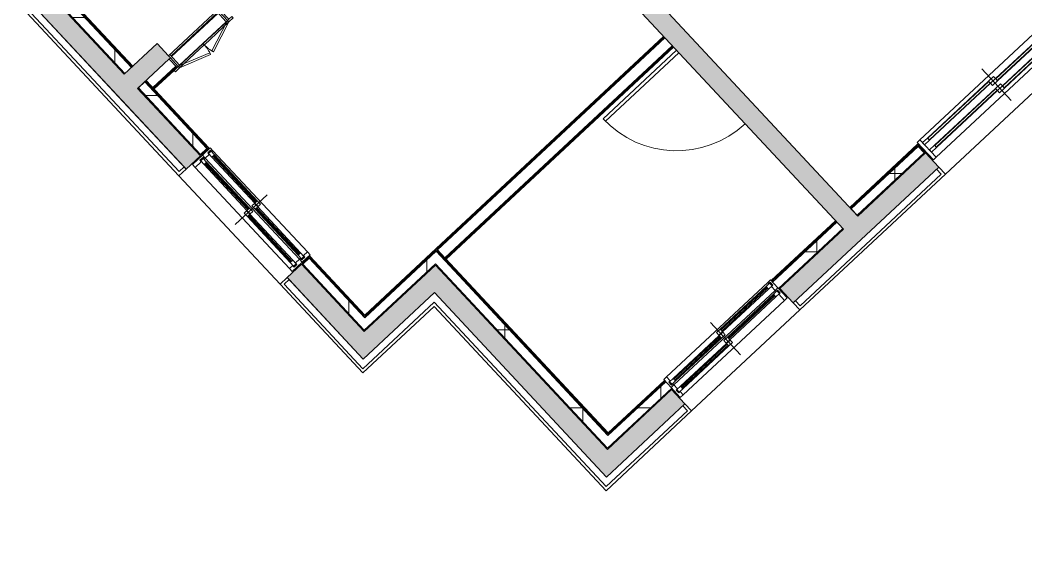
# Model space of a CAD drawing. Header units: millimetres. Extents: x -71377 to 516042, y -145869 to 441446.
# Drawn here: x 248998 to 259314, y 91128 to 96725 of the extents above; entities that cross this region are included whole.
import ezdxf

# ---------------------------------------------------------------- set-up
doc = ezdxf.new("R2010")
doc.units = ezdxf.units.MM
doc.header["$LTSCALE"] = 1000
for name, color, linetype, lineweight in [('06', 6, 'Continuous', 5), ('A-door', 4, 'Continuous', 5), ('A-door-hdln', 8, 'Continuous', 5), ('A-ele-8', 8, 'Continuous', 5), ('A-fnsh', 5, 'Continuous', 5), ('A-fnsh-4', 4, 'Continuous', 5), ('A-furn', 6, 'Continuous', 5), ('A-glas', 5, 'Continuous', 5), ('A-hat', 251, 'Continuous', 5), ('A-insu', 251, 'Continuous', 5), ('A-wind', 4, 'Continuous', 5), ('A-wind-hdln', 8, 'Continuous', 5), ('A_cwall', 2, 'Continuous', 5), ('A_fnsh', 5, 'Continuous', 5), ('A_fnsh-4', 4, 'Continuous', 5), ('조경라인_dwg', 8, 'Continuous', 5)]:
    doc.layers.add(name, color=color, linetype=linetype, lineweight=lineweight)
pattern_1 = [(0, (165969.5, 243949.9), (0, 800), []), (90, (165969.5, 243949.9), (-800, 5e-14), [])]

# ---------------------------------------------------------------- blocks, each defined once
blk = doc.blocks.new('미서기창__이중창_ - _A_PW_15X15-6456175-지반층 배치도')
at = {"layer": 'A-glas'}
for p, q in [((-670, 201), (-25, 201)), ((-670, 189), (-25, 189)), ((25, 161), (670, 161)), ((25, 149), (670, 149)), ((-670, 91), (-25, 91)), ((-670, 79), (-25, 79)), ((25, 51), (670, 51)), ((25, 39), (670, 39))]:
    blk.add_line(p, q, dxfattribs=at)
at = {"layer": 'A-wind'}
for p, q in [((-750, 120), (-750, 230)), ((-750, 230), (-710, 230)), ((-710, 215), (-730, 215)), ((-730, 215), (-730, 175)), ((-670, 213), (-720, 213)), ((-720, 213), (-720, 177)), ((-710, 230), (-710, 215)), ((-670, 177), (-670, 213)), ((25, 213), (-25, 213)), ((-25, 213), (-25, 177)), ((25, 177), (25, 213)), ((750, 230), (710, 230)), ((710, 230), (710, 175)), ((750, 120), (750, 230)), ((-710, 120), (-750, 120)), ((-750, 120), (-750, -20)), ((-730, 175), (-710, 175)), ((-730, 65), (-730, 105)), ((-730, 105), (-710, 105)), ((-720, 177), (-670, 177)), ((-710, 175), (-710, 120)), ((-710, 105), (-710, 120)), ((-25, 177), (25, 177)), ((25, 173), (-25, 173)), ((-25, 173), (-25, 137)), ((-25, 137), (25, 137)), ((25, 137), (25, 173)), ((720, 173), (670, 173)), ((670, 173), (670, 137)), ((670, 137), (720, 137)), ((710, 175), (730, 175)), ((730, 135), (710, 135)), ((710, 135), (710, 120)), ((750, 120), (710, 120)), ((710, 120), (710, 65)), ((720, 137), (720, 173)), ((730, 175), (730, 135)), ((750, -20), (750, 120)), ((-710, 65), (-730, 65)), ((-670, 103), (-720, 103)), ((-720, 103), (-720, 67)), ((-720, 67), (-670, 67)), ((-710, -20), (-710, 65)), ((-670, 67), (-670, 103)), ((25, 103), (-25, 103)), ((-25, 103), (-25, 67)), ((-25, 67), (25, 67)), ((25, 63), (-25, 63)), ((-25, 63), (-25, 27)), ((-25, 27), (25, 27)), ((25, 67), (25, 103)), ((25, 27), (25, 63)), ((720, 63), (670, 63)), ((670, 63), (670, 27)), ((670, 27), (720, 27)), ((710, 65), (730, 65)), ((730, 25), (710, 25)), ((710, 25), (710, -20)), ((720, 27), (720, 63)), ((730, 65), (730, 25)), ((-750, -20), (-710, -20)), ((710, -20), (750, -20))]:
    blk.add_line(p, q, dxfattribs=at)
at = {"layer": 'A-wind-hdln'}
for p, q in [((0, -120), (0, 330)), ((710, 230), (-710, 230)), ((-670, 213), (-25, 213)), ((710, 120), (-710, 120)), ((-670, 177), (-25, 177)), ((25, 173), (670, 173)), ((25, 137), (670, 137)), ((-670, 103), (-25, 103)), ((-670, 67), (-25, 67)), ((25, 63), (670, 63)), ((25, 27), (670, 27)), ((-710, -20), (710, -20))]:
    blk.add_line(p, q, dxfattribs=at)
blk = doc.blocks.new('미서기창__이중창_2단_1 - _A_PW_27X21-6781394-지반층 배치도')
at = {"layer": 'A-glas'}
for p, q in [((-1240, 192), (-385, 192)), ((-1240, 170), (-1240, 192)), ((-385, 170), (-1240, 170)), ((-385, 192), (-385, 170)), ((-315, 162), (1240, 162)), ((-315, 140), (-315, 162)), ((1240, 140), (-315, 140)), ((1240, 162), (1240, 140)), ((-1240, 90), (-385, 90)), ((-1240, 68), (-1240, 90)), ((-385, 68), (-1240, 68)), ((-385, 90), (-385, 68)), ((-315, 60), (1240, 60)), ((-315, 38), (-315, 60)), ((1240, 38), (-315, 38)), ((1240, 60), (1240, 38))]:
    blk.add_line(p, q, dxfattribs=at)
at = {"layer": 'A-wind'}
for p, q in [((-1350, 237), (-1310, 237)), ((-1350, -8), (-1350, 237)), ((-1310, 237), (-1310, -8)), ((1310, 237), (1350, 237)), ((1310, -8), (1310, 237)), ((1350, 237), (1350, -8)), ((-1310, 196), (-1240, 196)), ((-1310, 166), (-1310, 196)), ((-1240, 166), (-1310, 166)), ((-1240, 196), (-1240, 166)), ((-385, 196), (-315, 196)), ((-385, 166), (-385, 196)), ((-385, 166), (-315, 166)), ((-385, 136), (-385, 166)), ((-315, 166), (-385, 166)), ((-315, 136), (-385, 136)), ((-315, 196), (-315, 166)), ((-315, 166), (-315, 136)), ((1240, 166), (1310, 166)), ((1240, 136), (1240, 166)), ((1310, 136), (1240, 136)), ((1310, 166), (1310, 136)), ((-1310, 94), (-1240, 94)), ((-1310, 64), (-1310, 94)), ((-1240, 64), (-1310, 64)), ((-1240, 94), (-1240, 64)), ((-385, 94), (-315, 94)), ((-385, 64), (-385, 94)), ((-385, 64), (-315, 64)), ((-385, 34), (-385, 64)), ((-315, 64), (-385, 64)), ((-315, 34), (-385, 34)), ((-315, 94), (-315, 64)), ((-315, 64), (-315, 34)), ((1240, 64), (1310, 64)), ((1240, 34), (1240, 64)), ((1310, 34), (1240, 34)), ((1310, 64), (1310, 34)), ((-1310, -8), (-1350, -8)), ((1350, -8), (1310, -8))]:
    blk.add_line(p, q, dxfattribs=at)
at = {"layer": 'A-wind-hdln'}
for p, q in [((-350, 337), (-350, -108)), ((-1310, 237), (1310, 237)), ((-385, 196), (-1240, 196)), ((-1240, 166), (-385, 166)), ((1240, 166), (-315, 166)), ((-315, 136), (1240, 136)), ((-385, 94), (-1240, 94)), ((-1240, 64), (-385, 64)), ((1240, 64), (-315, 64)), ((-315, 34), (1240, 34)), ((1310, -8), (-1310, -8))]:
    blk.add_line(p, q, dxfattribs=at)
blk = doc.blocks.new('미서기창__이중창_ - _A_PW_15X15-6155883-지반층 배치도')
at = {"layer": 'A-glas'}
for p, q in [((-670, -79), (-25, -79)), ((-670, -91), (-25, -91)), ((25, -39), (670, -39)), ((25, -51), (670, -51)), ((-670, -189), (-25, -189)), ((-670, -201), (-25, -201)), ((25, -149), (670, -149)), ((25, -161), (670, -161))]:
    blk.add_line(p, q, dxfattribs=at)
at = {"layer": 'A-wind'}
for p, q in [((-750, -120), (-750, 20)), ((-750, 20), (-710, 20)), ((-710, 20), (-710, -65)), ((710, 20), (750, 20)), ((710, -25), (710, 20)), ((750, 20), (750, -120)), ((-710, -65), (-730, -65)), ((-730, -65), (-730, -105)), ((-720, -67), (-670, -67)), ((-720, -103), (-720, -67)), ((-670, -103), (-720, -103)), ((-670, -67), (-670, -103)), ((-25, -27), (25, -27)), ((-25, -63), (-25, -27)), ((25, -63), (-25, -63)), ((-25, -67), (25, -67)), ((-25, -103), (-25, -67)), ((25, -103), (-25, -103)), ((25, -27), (25, -63)), ((25, -67), (25, -103)), ((670, -27), (720, -27)), ((670, -63), (670, -27)), ((720, -63), (670, -63)), ((730, -25), (710, -25)), ((710, -120), (710, -65)), ((710, -65), (730, -65)), ((720, -27), (720, -63)), ((730, -65), (730, -25)), ((-710, -120), (-750, -120)), ((-750, -120), (-750, -230)), ((-730, -105), (-710, -105)), ((-730, -215), (-730, -175)), ((-730, -175), (-710, -175)), ((-720, -177), (-670, -177)), ((-720, -213), (-720, -177)), ((-710, -105), (-710, -120)), ((-710, -175), (-710, -120)), ((-670, -177), (-670, -213)), ((-25, -137), (25, -137)), ((-25, -173), (-25, -137)), ((25, -173), (-25, -173)), ((-25, -177), (25, -177)), ((-25, -213), (-25, -177)), ((25, -137), (25, -173)), ((25, -177), (25, -213)), ((670, -137), (720, -137)), ((670, -173), (670, -137)), ((720, -173), (670, -173)), ((750, -120), (710, -120)), ((710, -135), (710, -120)), ((730, -135), (710, -135)), ((710, -230), (710, -175)), ((710, -175), (730, -175)), ((720, -137), (720, -173)), ((730, -175), (730, -135)), ((750, -120), (750, -230)), ((-750, -230), (-710, -230)), ((-710, -215), (-730, -215)), ((-670, -213), (-720, -213)), ((-710, -230), (-710, -215)), ((25, -213), (-25, -213)), ((750, -230), (710, -230))]:
    blk.add_line(p, q, dxfattribs=at)
at = {"layer": 'A-wind-hdln'}
for p, q in [((0, 120), (0, -330)), ((-710, 20), (710, 20)), ((-670, -67), (-25, -67)), ((-670, -103), (-25, -103)), ((25, -27), (670, -27)), ((25, -63), (670, -63)), ((710, -120), (-710, -120)), ((-670, -177), (-25, -177)), ((25, -137), (670, -137)), ((25, -173), (670, -173)), ((710, -230), (-710, -230)), ((-670, -213), (-25, -213))]:
    blk.add_line(p, q, dxfattribs=at)
blk = doc.blocks.new('외여닫이문 - _A_WD_11X21_씰없음_레버형_-7572649-지반층 배치도')
at = {"layer": 'A-door'}
for p, q in [((480, 100), (480, 1130)), ((480, 1130), (515, 1130)), ((515, 100), (515, 1130))]:
    blk.add_line(p, q, dxfattribs=at)
at = {"layer": 'A-door-hdln'}
blk.add_arc((515, 100), 1030, 90, 180, dxfattribs=at)
blk = doc.blocks.new('3D_팬트리문 - _A_팬트리문_6_9X23-6358036-지반층 배치도')
at = {"layer": 'A-furn'}
for p, q in [((-21, 198), (-345, 80)), ((-338, 61), (-14, 179)), ((-21, 198), (-14, 179)), ((21, 198), (14, 179)), ((338, 61), (14, 179)), ((21, 198), (345, 80)), ((-405, 80), (-405, 60)), ((-346, 80), (-405, 80)), ((-405, 60), (-363, 60)), ((-363, 60), (-363, -60)), ((-345, 60), (-363, 60)), ((-346, 60), (-346, 80)), ((-2, 80), (-345, 80)), ((-345, 80), (-345, 63)), ((-345, 80), (-338, 61)), ((-345, 63), (-2, 63)), ((-327, 60), (-345, 60)), ((-345, -60), (-345, 60)), ((-327, -88), (-327, 60)), ((-2, 63), (-2, 80)), ((2, 80), (2, 63)), ((345, 80), (2, 80)), ((2, 63), (345, 63)), ((345, 60), (327, 60)), ((327, 60), (327, -88)), ((345, 80), (338, 61)), ((345, 63), (345, 80)), ((363, 60), (345, 60)), ((345, 60), (345, -60)), ((405, 80), (346, 80)), ((346, 80), (346, 60)), ((363, -60), (363, 60)), ((363, 60), (405, 60)), ((405, 60), (405, 80)), ((-363, -60), (-345, -60)), ((-345, -60), (-345, -88)), ((-345, -88), (-327, -88)), ((-345, -88), (345, -88)), ((327, -88), (345, -88)), ((345, -88), (345, -60)), ((345, -60), (363, -60))]:
    blk.add_line(p, q, dxfattribs=at)
for centre, start, end in [((-345, 80), 360, 20), ((345, 80), 160, 180)]:
    blk.add_arc(centre, 345, start, end, dxfattribs=at)
blk = doc.blocks.new('조경라인_dwg-6847807-지반층 배치도')
at = {"layer": '06'}
blk.add_arc((255799, 101326), 12500, 223, 312.9998, dxfattribs=at)

msp = doc.modelspace()

# ---------------------------------------------------------------- hatches: boundary and pattern name
at = {"layer": 'A-hat'}
for points in [[(250055.8, 95888.3), (250202, 96024.7), (244449.4, 102193.7), (244303.1, 102057.3), (249931.5, 96021.5)], [(250202, 96024.7), (250532.5, 96344.8), (250402.1, 96484.7), (250065.6, 96171)], [(250700.2, 95197.2), (250846.5, 95333.6), (250198.6, 96021.5), (250055.8, 95888.3), (250214.3, 95718.2)], [(252381.4, 93394.4), (252527.6, 93530.8), (251883.2, 94221.9), (251736.9, 94085.5), (251948.6, 93858.5)], [(252517.8, 93248.1), (253395.4, 94066.5), (253259, 94212.8), (252381.4, 93394.4)], [(255012.1, 92039.6), (255158.4, 92176), (253395.4, 94066.5), (253249.1, 93930.1), (254748.5, 92322.2)]]:
    msp.add_hatch(color=256, dxfattribs=at).paths.add_polyline_path(points)
h = msp.add_hatch(dxfattribs=at)
h.set_pattern_fill('FP_13', color=256, scale=1000, style=0, pattern_type=2)
h.set_pattern_definition(pattern_1)
h.paths.add_polyline_path([(257582.2, 94723.4), (258269.7, 95364.4), (258208.3, 95430.3), (257520.8, 94789.2)])
h.paths.add_polyline_path([(260273.6, 97233.1), (262175.1, 99006.3), (262113.7, 99072.1), (260212.2, 97298.9)])
h.paths.add_polyline_path([(263008.8, 99783.8), (263140.5, 99906.6), (263079.1, 99972.4), (262947.5, 99849.6), (262987.4, 99806.8)])
h = msp.add_hatch(color=256, dxfattribs=at)
h.paths.add_polyline_path([(257442.7, 94579.7), (257589, 94716.1), (255318, 97151.5), (255171.7, 97015.1), (257315.6, 94716.1)])
h.paths.add_polyline_path([(253794.1, 98492.4), (253940.3, 98628.8), (253227.6, 99393.1), (253081.4, 99256.7), (253666.9, 98628.8)])
h = msp.add_hatch(dxfattribs=at)
h.set_pattern_fill('FP_13', color=256, scale=1000, style=0, pattern_type=2)
h.set_pattern_definition(pattern_1)
h.paths.add_polyline_path([(250072.9, 96177.8), (250138.8, 96239.2), (249426.1, 97003.4), (249360.3, 96942.1)])
h = msp.add_hatch(dxfattribs=at)
h.set_pattern_fill('FP_13', color=256, scale=1000, style=0, pattern_type=2)
h.set_pattern_definition(pattern_1)
h.paths.add_polyline_path([(252528.1, 93544.9), (252594, 93606.3), (251963.1, 94282.8), (251897.3, 94221.4), (252235.7, 93858.5)])
h.paths.add_polyline_path([(250847, 95347.7), (250907.4, 95414.9), (250277, 96091), (250218.7, 96021.5), (250784.3, 95414.9)])
h = msp.add_hatch(color=256, dxfattribs=at)
h.paths.add_polyline_path([(255158.4, 92176), (255816.6, 92789.8), (255680.2, 92936), (255022, 92322.2)])
h.paths.add_polyline_path([(256928.2, 93826.4), (258420.2, 95217.7), (258283.8, 95364), (256791.8, 93972.7), (256909.2, 93846.9)])
h = msp.add_hatch(dxfattribs=at)
h.set_pattern_fill('FP_13', color=256, scale=1000, style=0, pattern_type=2)
h.set_pattern_definition(pattern_1)
h.paths.add_polyline_path([(255022.5, 92336.4), (255680.7, 92950.2), (255619.3, 93016), (254961.1, 92402.2)])
h.paths.add_polyline_path([(256777.7, 93973.2), (257435.9, 94587), (257374.5, 94652.8), (256716.3, 94039), (256760.5, 93991.6)])
h = msp.add_hatch(dxfattribs=at)
h.set_pattern_fill('FP_13', color=256, scale=1000, style=0, pattern_type=2)
h.set_pattern_definition(pattern_1)
h.paths.add_polyline_path([(252594, 93606.3), (253325.3, 94288.3), (253263.9, 94354.1), (252532.6, 93672.1)])
h = msp.add_hatch(dxfattribs=at)
h.set_pattern_fill('FP_13', color=256, scale=1000, style=0, pattern_type=2)
h.set_pattern_definition(pattern_1)
h.paths.add_polyline_path([(254961.1, 92402.2), (255020.1, 92470.9), (253325.3, 94288.3), (253266.3, 94219.6), (254947.4, 92416.8)])

# ---------------------------------------------------------------- linework, layer by layer
at = {"layer": 'A-ele-8'}
for p, q in [((260477.7, 96999.6), (258488.4, 95144.5)), ((251663.8, 94017.3), (250627.1, 95129)), ((256996.4, 93753.3), (255884.8, 92716.6))]:
    msp.add_line(p, q, dxfattribs=at)
at = {"layer": 'A-fnsh'}
for p, q in [((250543.2, 96356.5), (251021.6, 96802.7)), ((250551.6, 96350.7), (251029.9, 96796.7)), ((251111.8, 96709), (250633.5, 96262.9)), ((250576.4, 96209.7), (250371.6, 96018.8))]:
    msp.add_line(p, q, dxfattribs=at)
at = {"layer": 'A-fnsh-4'}
for p, q in [((250146.1, 96246), (249433.4, 97010.3)), ((253360.4, 94280), (255693.4, 96455.6)), ((250364.8, 96026.1), (250600.3, 96245.7)), ((250920.1, 95415.9), (250284.3, 96097.8)), ((258201.5, 95437.6), (257514, 94796.5)), ((258208.3, 95430.3), (258201.5, 95437.6)), ((250912.8, 95409.1), (250920.1, 95415.9)), ((258276.5, 95357.1), (258269.7, 95364.4)), ((257367.7, 94660.1), (256709.5, 94046.3)), ((252533.1, 93686.3), (253264.4, 94368.3)), ((253264.4, 94368.3), (255027.4, 92477.7)), ((251970.4, 94289.6), (251963.1, 94282.8)), ((252533.1, 93686.3), (251970.4, 94289.6)), ((255612.5, 93023.3), (255027.4, 92477.7))]:
    msp.add_line(p, q, dxfattribs=at)
at = {"layer": 'A-insu'}
for p, q in [((250679.8, 95219.1), (244166.7, 102203.5)), ((249169.3, 97146.8), (250072.9, 96177.8)), ((250277, 96091), (250211.2, 96029.6)), ((250211.2, 96029.6), (250847, 95347.7)), ((257520.8, 94789.2), (257582.2, 94723.4)), ((253278.6, 94367.8), (253353.6, 94287.3)), ((251897.3, 94221.4), (252528.1, 93544.9)), ((252517.8, 93248.1), (251757.3, 94063.6)), ((253249.1, 93930.1), (252517.8, 93248.1))]:
    msp.add_line(p, q, dxfattribs=at)
at = {"layer": 'A_cwall'}
for p, q in [((250065.6, 96171), (244449.4, 102193.7)), ((244303.1, 102057.3), (250055.8, 95888.3)), ((257589, 94716.1), (255318, 97151.5)), ((255171.7, 97015.1), (257442.7, 94579.7)), ((250402.1, 96484.7), (250065.6, 96171)), ((250519.4, 96358.9), (250402.1, 96484.7)), ((250202, 96024.7), (250525.3, 96326.2)), ((250846.5, 95333.6), (250202, 96024.7)), ((250055.8, 95888.3), (250700.2, 95197.2)), ((250700.2, 95197.2), (250846.5, 95333.6)), ((258283.8, 95364), (257589, 94716.1)), ((258420.2, 95217.7), (258283.8, 95364)), ((256928.2, 93826.4), (258420.2, 95217.7)), ((257442.7, 94579.7), (256791.8, 93972.7)), ((251883.2, 94221.9), (251736.9, 94085.5)), ((252527.6, 93530.8), (251883.2, 94221.9)), ((253259, 94212.8), (252527.6, 93530.8)), ((255022, 92322.2), (253259, 94212.8)), ((251736.9, 94085.5), (252517.8, 93248.1)), ((252517.8, 93248.1), (253249.1, 93930.1)), ((253249.1, 93930.1), (255012.1, 92039.6)), ((256791.8, 93972.7), (256928.2, 93826.4)), ((255680.2, 92936), (255022, 92322.2)), ((255816.6, 92789.8), (255680.2, 92936)), ((255012.1, 92039.6), (255816.6, 92789.8))]:
    msp.add_line(p, q, dxfattribs=at)
at = {"layer": 'A_fnsh'}
for p, q in [((250138.8, 96239.2), (249426.1, 97003.4)), ((250153.4, 96252.8), (249440.7, 97017.1)), ((255597.9, 96558), (253264.9, 94382.4)), ((250291.6, 96104.6), (250277, 96091)), ((250912.8, 95409.1), (250277, 96091)), ((250934.3, 95415.4), (250291.6, 96104.6)), ((258202, 95451.7), (257507.2, 94803.8)), ((258208.3, 95430.3), (257520.8, 94789.2)), ((258283.8, 95364), (258202, 95451.7)), ((258269.7, 95364.4), (258208.3, 95430.3)), ((250847, 95347.7), (250912.8, 95409.1)), ((250847, 95347.7), (250853.8, 95340.4)), ((250853.8, 95340.4), (250934.3, 95415.4)), ((258269.7, 95364.4), (257582.2, 94723.4)), ((257507.2, 94803.8), (257520.8, 94789.2)), ((257360.9, 94667.4), (256702.7, 94053.6)), ((257374.5, 94652.8), (256716.3, 94039)), ((257435.9, 94587), (256777.7, 93973.2)), ((251970.9, 94303.8), (251890.5, 94228.7)), ((252533.6, 93700.4), (251970.9, 94303.8)), ((252532.6, 93672.1), (253263.9, 94354.1)), ((253264.9, 94382.4), (252533.6, 93700.4)), ((253263.9, 94354.1), (255026.9, 92463.6)), ((255027.9, 92491.8), (253264.9, 94382.4)), ((253264.9, 94382.4), (253271.7, 94375.1)), ((251890.5, 94228.7), (251897.3, 94221.4)), ((251963.1, 94282.8), (251897.3, 94221.4)), ((252532.6, 93672.1), (251963.1, 94282.8)), ((252535, 93537.6), (253259, 94212.8)), ((252608.6, 93619.9), (253259.5, 94226.9)), ((253259.5, 94226.9), (255022.5, 92336.4)), ((256784.5, 93965.9), (256791.8, 93972.7)), ((252608.6, 93619.9), (252528.1, 93544.9)), ((252528.1, 93544.9), (252535, 93537.6)), ((255619.3, 93016), (255026.9, 92463.6)), ((255605.7, 93030.6), (255027.9, 92491.8)), ((255680.7, 92950.2), (255022.5, 92336.4)), ((255680.2, 92936), (255687.5, 92942.9))]:
    msp.add_line(p, q, dxfattribs=at)
at = {"layer": 'A_fnsh-4'}
for p, q in [((244025.4, 102208.5), (250627.1, 95129)), ((244067.8, 102207), (250628.6, 95171.4)), ((253271.7, 94375.1), (255604.8, 96550.7)), ((253278.6, 94367.8), (255611.6, 96543.3)), ((253353.6, 94287.3), (255686.6, 96462.9)), ((253367.2, 94272.7), (255700.2, 96448.3)), ((250593.5, 96253), (250358, 96033.4)), ((250358, 96033.4), (250371.6, 96018.8)), ((250627.1, 95129), (250700.2, 95197.2)), ((250628.6, 95171.4), (250679.8, 95219.1)), ((250700.2, 95197.2), (250679.8, 95219.1)), ((256996.4, 93753.3), (258488.4, 95144.5)), ((256997.9, 93795.7), (258446, 95146)), ((258446, 95146), (258398.3, 95197.2)), ((258488.4, 95144.5), (258420.2, 95217.7)), ((253271.7, 94375.1), (253278.6, 94367.8)), ((253353.6, 94287.3), (253367.2, 94272.7)), ((251736.9, 94085.5), (251663.8, 94017.3)), ((251663.8, 94017.3), (252512.8, 93106.8)), ((251757.3, 94063.6), (251706.2, 94015.8)), ((251706.2, 94015.8), (252514.3, 93149.2)), ((252512.8, 93106.8), (253244.2, 93788.8)), ((253245.7, 93831.2), (252565.5, 93196.9)), ((253244.2, 93788.8), (255007.2, 91898.2)), ((255008.6, 91940.6), (253245.7, 93831.2)), ((256928.2, 93826.4), (256996.4, 93753.3)), ((256950.2, 93846.9), (256997.9, 93795.7)), ((252565.5, 93196.9), (252514.3, 93149.2)), ((255842.4, 92718.1), (255794.6, 92769.3)), ((255884.8, 92716.6), (255816.6, 92789.8)), ((255007.2, 91898.2), (255884.8, 92716.6)), ((255008.6, 91940.6), (255842.4, 92718.1))]:
    msp.add_line(p, q, dxfattribs=at)

# ---------------------------------------------------------------- block references
at = {"layer": 'A-door-hdln', "rotation": 133.000001248476}
msp.add_blockref('외여닫이문 - _A_WD_11X21_씰없음_레버형_-7572649-지반층 배치도', (256155.3, 96106.9), dxfattribs=at)
at = {"layer": 'A-furn', "rotation": 223.0000012484777}
msp.add_blockref('3D_팬트리문 - _A_팬트리문_6_9X23-6358036-지반층 배치도', (250831.7, 96529.8), dxfattribs=at)
at = {"layer": 'A-wind-hdln'}
for name, p, rotation in [('미서기창__이중창_2단_1 - _A_PW_27X21-6781394-지반층 배치도', (259346.6, 96218.3), 43.00000124847621), ('미서기창__이중창_ - _A_PW_15X15-6456175-지반층 배치도', (251291.7, 94709.6), 313.0000000153096), ('미서기창__이중창_ - _A_PW_15X15-6155883-지반층 배치도', (256304.2, 93381.2), 223.0000012484763)]:
    msp.add_blockref(name, p, dxfattribs=dict(at, rotation=rotation))
at = {"layer": '조경라인_dwg', "rotation": 8.537736462515947e-07}
msp.add_blockref('조경라인_dwg-6847807-지반층 배치도', (0, 0), dxfattribs=at)

doc.saveas('drawing.dxf')
